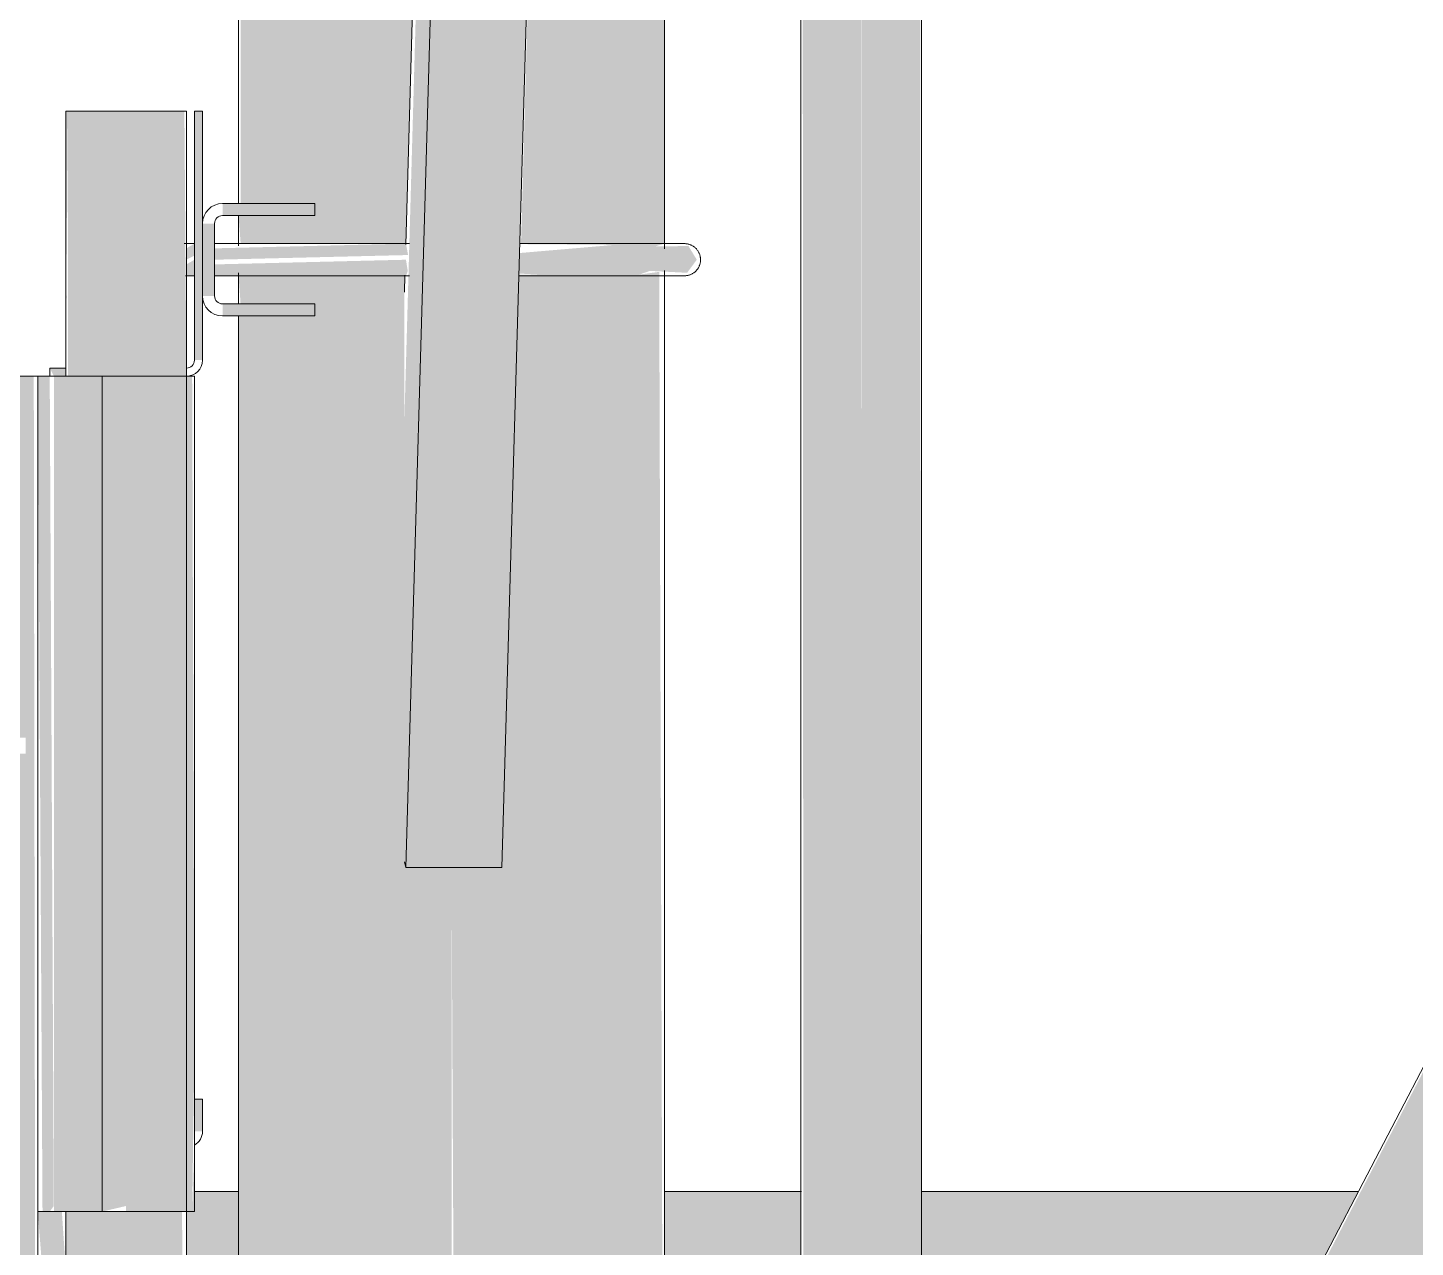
# Model space of a CAD drawing. Header units: inches. Extents: x -55396 to -733, y -290 to 853.
# Drawn here: x -16153.69 to -16132.1, y 146.63 to 165.61 of the extents above; entities that cross this region are included whole.
import ezdxf

# ---------------------------------------------------------------- set-up
doc = ezdxf.new("R2010")
doc.units = ezdxf.units.IN
doc.header["$MEASUREMENT"] = 0
doc.layers.add('Q-SPCQ', color=91, linetype='Continuous', lineweight=9)
doc.layers.add('S-BEAM', color=12, linetype='Continuous', lineweight=9)

# ---------------------------------------------------------------- blocks, each defined once
blk = doc.blocks.new('Basketball_Backstop-Performance_Sports_Systems-3103-Ceiling_Hung - 27_-0_ to 27_-11 7_8_-706978-Section 1')
at = {"layer": 'Q-SPCQ'}
h = blk.add_hatch(color=256, dxfattribs=at)
h.paths.add_polyline_path([(22191.6, 135.402), (22270.717, 287.347), (22270.553, 287.385), (22270.502, 287.034), (22270.254, 286.661), (22269.904, 286.467), (22269.434, 286.474), (22269.059, 286.694), (22268.829, 287.117), (22268.762, 287.584), (22190.554, 137.375), (22191.441, 137.304), (22191.734, 137.119), (22191.965, 136.695), (22191.96, 136.274), (22191.691, 135.848), (22191.342, 135.655), (22191.188, 135.616), (22191.572, 135.416)], flags=0)
h.paths.add_polyline_path([(22191.151, 136.223), (22191.337, 136.331), (22191.24, 136.75), (22191.043, 136.772), (22190.858, 136.607), (22190.858, 136.393), (22191.144, 136.228)], flags=0)
h.paths.add_polyline_path([(22191.18, 136.259), (22190.874, 136.5), (22190.916, 136.607), (22191.115, 136.741), (22191.212, 136.686), (22191.314, 136.393), (22191.188, 136.267)], flags=0)
h.paths.add_polyline_path([(22269.678, 287.031), (22269.877, 287.114), (22269.954, 287.348), (22269.847, 287.534), (22269.428, 287.438), (22269.406, 287.24), (22269.579, 287.051), (22269.613, 287.04)], flags=0)
h.paths.add_polyline_path([(22269.613, 287.071), (22269.479, 287.322), (22269.678, 287.554), (22269.818, 287.478), (22269.919, 287.313), (22269.877, 287.223), (22269.656, 287.096)], flags=0)
h = blk.add_hatch(color=256, dxfattribs=at)
h.paths.add_polyline_path([(22178.478, 116), (22181.678, 116), (22181.678, 119.75), (22178.365, 119.75), (22178.368, 119.312), (22179.053, 119.312), (22179.053, 119.125), (22178.365, 119.125), (22178.365, 116)], flags=0)
h.paths.add_polyline_path([(22178.487, 120.25), (22181.678, 120.25), (22181.678, 128.783), (22178.63, 128.813), (22178.478, 128.814), (22178.365, 128.793), (22178.369, 120.875), (22179.053, 120.875), (22179.053, 120.687), (22178.365, 120.687), (22178.368, 120.25), (22178.478, 120.25)], flags=0)
h.paths.add_polyline_path([(22181.188, 129), (22181.678, 129.125), (22181.678, 129.177), (22181.205, 129.006)], flags=0)
h.paths.add_polyline_path([(22181.678, 128.823), (22181.678, 128.935), (22181.534, 128.875)], flags=0)
h.paths.add_polyline_path([(22178.604, 129.172), (22179.59, 129.211), (22181.188, 129.213), (22181.678, 129.25), (22181.678, 135.437), (22178.365, 135.437), (22178.378, 135), (22179.053, 135), (22179.053, 134.812), (22178.365, 134.812), (22178.374, 129.207), (22178.647, 129.189)], flags=0)
h.paths.add_polyline_path([(22179.336, 135.937), (22181.678, 135.937), (22181.678, 152.543), (22180.969, 152.543), (22180.944, 152.633), (22180.944, 161.75), (22178.365, 161.75), (22178.396, 161.312), (22179.053, 161.312), (22179.053, 161.125), (22178.365, 161.125), (22178.379, 136.562), (22179.053, 136.562), (22179.053, 136.375), (22178.365, 136.375), (22178.379, 135.937), (22179.053, 135.937)], flags=0)
h.paths.add_polyline_path([(22180.966, 162.25), (22181.678, 187.186), (22181.678, 224.783), (22178.63, 224.813), (22178.44, 224.81), (22178.365, 224.793), (22178.397, 162.875), (22179.053, 162.875), (22179.053, 162.687), (22178.365, 162.687), (22178.397, 162.25), (22180.944, 162.25)], flags=0)
h.paths.add_polyline_path([(22181.678, 224.823), (22181.678, 224.935), (22181.534, 224.875)], flags=0)
h.paths.add_polyline_path([(22181.188, 225), (22181.678, 225.125), (22181.678, 225.177), (22181.367, 225.065)], flags=0)
h.paths.add_polyline_path([(22178.604, 225.172), (22179.59, 225.211), (22181.188, 225.213), (22181.678, 225.25), (22181.678, 281.375), (22178.365, 281.375), (22178.44, 225.213), (22178.647, 225.189)], flags=0)
h = blk.add_hatch(color=256, dxfattribs=at)
h.paths.add_polyline_path([(22184.02, 116), (22184.99, 116), (22184.99, 119.802), (22184.601, 119.769), (22184.32, 119.751), (22181.678, 119.75), (22181.758, 116), (22183.785, 116)], flags=0)
h.paths.add_polyline_path([(22181.678, 119.823), (22182.168, 120), (22181.678, 119.875)], flags=0)
h.paths.add_polyline_path([(22182.168, 120), (22181.678, 120.125), (22181.758, 120.054)], flags=0)
h.paths.add_polyline_path([(22184.752, 120.172), (22184.88, 120.217), (22184.99, 120.25), (22184.99, 128.125), (22184.303, 128.125), (22184.303, 128.312), (22184.99, 128.312), (22184.99, 128.75), (22181.678, 128.75), (22181.758, 120.183), (22183.352, 120.231), (22184.617, 120.189)], flags=0)
h.paths.add_polyline_path([(22183.389, 129.25), (22184.99, 129.25), (22184.99, 129.687), (22184.303, 129.687), (22184.303, 129.875), (22184.99, 129.875), (22184.99, 135.489), (22184.585, 135.451), (22184.32, 135.438), (22181.678, 135.437), (22181.758, 129.25), (22183.334, 129.25)], flags=0)
h.paths.add_polyline_path([(22181.678, 135.511), (22181.78, 135.636), (22181.678, 135.562)], flags=0)
h.paths.add_polyline_path([(22182.168, 135.687), (22181.678, 135.812), (22181.758, 135.742), (22181.78, 135.739)], flags=0)
h.paths.add_polyline_path([(22184.752, 135.86), (22184.877, 135.905), (22184.99, 135.937), (22184.909, 161.811), (22184.601, 161.769), (22184.32, 161.751), (22182.727, 161.77), (22182.463, 152.543), (22181.678, 152.543), (22181.758, 135.87), (22183.417, 135.915), (22184.617, 135.876)], flags=0)
h.paths.add_polyline_path([(22184.752, 162.172), (22184.877, 162.217), (22184.99, 162.25), (22184.951, 224.125), (22184.508, 224.125), (22182.759, 162.243), (22184.282, 162.23), (22184.639, 162.186)], flags=0)
h.paths.add_polyline_path([(22181.678, 187.186), (22182.751, 224.75), (22181.678, 224.75), (22181.678, 193.673)], flags=0)
h.paths.add_polyline_path([(22184.951, 224.312), (22184.99, 224.312), (22184.952, 224.75), (22184.526, 224.75), (22184.547, 224.312), (22184.877, 224.312)], flags=0)
h.paths.add_polyline_path([(22181.678, 225.25), (22182.765, 225.25), (22184.24, 279.687), (22184.24, 280.937), (22183.812, 280.937), (22183.812, 281.375), (22181.678, 281.375), (22181.678, 227.861)], flags=0)
h.paths.add_polyline_path([(22184.636, 225.25), (22184.99, 225.25), (22184.952, 225.687), (22184.552, 225.687), (22184.547, 225.25)], flags=0)
h.paths.add_polyline_path([(22184.766, 225.875), (22184.99, 225.875), (22184.962, 240.034), (22184.636, 225.875)], flags=0)
for points in [[(22181.758, 152.543), (22182.463, 152.543), (22186.13, 280.918), (22185.114, 280.918), (22185.056, 279.687), (22184.601, 279.687), (22180.969, 152.543)], [(22180.969, 152.543), (22184.526, 279.687), (22184.32, 279.687), (22180.944, 159.485), (22180.944, 152.633)], [(22177.535, 162.437), (22177.536, 162.437), (22177.521, 164.313)], [(22184.169, 162), (22185.494, 162), (22185.363, 162.215), (22184.99, 162.206), (22184.251, 162.234), (22182.736, 162.104), (22182.733, 162), (22183.586, 162)], [(22175.678, 160.313), (22175.679, 160.313), (22175.691, 161.927)], [(22184.548, 161.75), (22184.763, 161.826), (22185.344, 161.797), (22185.494, 162), (22182.733, 162), (22182.727, 161.785), (22183.306, 161.754), (22183.785, 161.751)], [(22174.495, 118.688), (22175.115, 118.688), (22175.115, 160.188), (22173.865, 160.188), (22173.865, 154.563), (22175.053, 154.563), (22175.053, 154.313), (22173.865, 154.313), (22173.865, 118.688)], [(22175.148, 118.688), (22175.24, 118.688), (22175.178, 160.188), (22175.115, 160.188), (22175.115, 118.688)], [(22175.426, 147.188), (22175.49, 147.275), (22175.426, 160.188), (22175.24, 160.188), (22175.314, 147.188), (22175.365, 147.188)], [(22176.24, 147.188), (22176.24, 160.188), (22175.49, 160.188), (22175.49, 147.188)], [(22176.24, 147.188), (22176.615, 147.275), (22176.615, 160.188), (22176.24, 160.188), (22176.24, 147.275)], [(22177.678, 148.438), (22177.803, 148.438), (22177.803, 148.938), (22177.678, 148.938)]]:
    blk.add_hatch(color=256, dxfattribs=at).paths.add_polyline_path(points, flags=0)
h = blk.add_hatch(color=256, dxfattribs=at)
h.paths.add_polyline_path([(22188.053, 130), (22188.053, 130.75), (22187.115, 130.75), (22187.149, 130), (22187.815, 130)], flags=0)
h.paths.add_polyline_path([(22188.053, 137.75), (22188.048, 224), (22187.115, 224), (22187.157, 137.75), (22187.834, 137.75)], flags=0)
h = blk.add_hatch(color=256, dxfattribs=at)
h.paths.add_polyline_path([(22188.958, 128), (22188.99, 128), (22188.958, 130.75), (22188.053, 130.75), (22188.058, 130), (22188.928, 130), (22188.928, 128)], flags=0)
h.paths.add_polyline_path([(22188.077, 137.75), (22188.99, 137.75), (22188.928, 224), (22188.053, 224), (22188.053, 137.75)], flags=0)
h = blk.add_hatch(color=256, dxfattribs=at)
h.paths.add_polyline_path([(22175.589, 160.188), (22175.678, 160.188), (22175.678, 160.313), (22175.428, 160.313), (22175.49, 160.188), (22175.553, 160.188)], flags=0)
h.paths.add_polyline_path([(22177.678, 160.438), (22177.803, 160.438), (22177.803, 164.313), (22177.678, 164.313), (22177.678, 161.927)], flags=0)
h = blk.add_hatch(color=256, dxfattribs=at)
h.paths.add_polyline_path([(22176.615, 123.063), (22176.615, 147.188), (22175.678, 147.188), (22175.719, 123.063), (22176.395, 123.063)], flags=0)
h.paths.add_polyline_path([(22175.71, 164.313), (22175.678, 164.313), (22175.691, 161.927)], flags=0)
h.paths.add_polyline_path([(22176.615, 160.188), (22176.615, 164.313), (22175.71, 164.313), (22175.71, 160.188), (22176.593, 160.188)], flags=0)
h = blk.add_hatch(color=256, dxfattribs=at)
h.paths.add_polyline_path([(22176.615, 123.063), (22177.553, 123.063), (22177.486, 147.188), (22176.615, 147.188), (22176.615, 125.297)], flags=0)
h.paths.add_polyline_path([(22176.836, 160.188), (22177.553, 160.188), (22177.521, 164.313), (22176.615, 164.313), (22176.615, 160.188)], flags=0)
h = blk.add_hatch(color=256, dxfattribs=at)
h.paths.add_polyline_path([(22179.053, 161.125), (22179.053, 161.312), (22178.115, 161.312), (22178.115, 161.125)], flags=0)
h.paths.add_polyline_path([(22177.803, 161.437), (22177.99, 161.437), (22177.99, 162.562), (22177.803, 162.562), (22177.803, 161.927)], flags=0)
h.paths.add_polyline_path([(22178.115, 162.687), (22179.053, 162.687), (22179.053, 162.875), (22178.115, 162.875)], flags=0)
h = blk.add_hatch(color=256, dxfattribs=at)
h.paths.add_polyline_path([(22177.553, 162), (22177.678, 162.065), (22177.678, 162.25), (22177.553, 162.177), (22177.553, 162.01)], flags=0)
h.paths.add_polyline_path([(22177.99, 162), (22181.002, 162.073), (22180.969, 162.25), (22177.99, 162.177), (22177.99, 162.016)], flags=0)
h = blk.add_hatch(color=256, dxfattribs=at)
h.paths.add_polyline_path([(22180.969, 161.75), (22180.997, 161.823), (22180.969, 162), (22177.99, 161.927), (22177.99, 161.75)], flags=0)
h.paths.add_polyline_path([(22177.678, 161.75), (22177.678, 162), (22177.553, 161.927), (22177.553, 161.75)], flags=0)
h = blk.add_hatch(color=256, dxfattribs=at)
h.paths.add_polyline_path([(22177.642, 147.188), (22177.678, 147.188), (22177.678, 148.221)], flags=0)
h.paths.add_polyline_path([(22176.615, 147.188), (22177.642, 147.188), (22177.678, 149.717), (22177.642, 160.188), (22176.615, 160.188), (22176.615, 147.275)], flags=0)
for p, q in [((22268.803, 287.662), (22190.514, 137.375)), ((22182.463, 152.543), (22186.13, 280.918)), ((22184.32, 279.687), (22180.965, 162.238)), ((22184.601, 279.687), (22180.969, 152.543)), ((22188.99, 128), (22188.99, 226)), ((22178.365, 224.83), (22178.365, 162.875)), ((22184.99, 162.168), (22184.99, 224.125)), ((22187.115, 224), (22187.115, 130)), ((22175.678, 164.313), (22175.678, 160.188)), ((22175.678, 164.313), (22176.615, 164.313)), ((22176.615, 164.313), (22177.553, 164.313)), ((22177.553, 118.813), (22177.553, 164.313)), ((22177.803, 164.313), (22177.678, 164.313)), ((22177.678, 164.313), (22177.678, 160.438)), ((22177.803, 160.438), (22177.803, 164.313)), ((22179.053, 162.875), (22178.115, 162.875)), ((22179.166, 162.875), (22179.045, 162.875)), ((22179.053, 162.875), (22179.553, 162.875)), ((22179.553, 162.875), (22179.437, 162.875)), ((22179.553, 162.687), (22179.553, 162.875)), ((22179.553, 162.687), (22179.553, 162.875)), ((22178.115, 162.687), (22179.053, 162.687)), ((22178.365, 162.687), (22178.365, 162.217)), ((22179.045, 162.687), (22179.166, 162.687)), ((22179.553, 162.687), (22179.053, 162.687)), ((22179.437, 162.687), (22179.553, 162.687)), ((22177.99, 161.437), (22177.99, 162.562)), ((22177.678, 162.25), (22177.517, 162.25)), ((22181.026, 162.25), (22177.99, 162.25)), ((22177.541, 161.75), (22177.678, 161.75)), ((22177.99, 161.75), (22181.026, 161.75)), ((22178.365, 161.796), (22178.365, 161.312)), ((22180.952, 161.759), (22180.944, 161.497)), ((22184.99, 135.856), (22184.99, 161.83)), ((22178.115, 161.312), (22179.053, 161.312)), ((22179.166, 161.312), (22179.045, 161.312)), ((22179.053, 161.312), (22179.553, 161.312)), ((22179.553, 161.312), (22179.437, 161.312)), ((22179.553, 161.125), (22179.553, 161.312)), ((22179.553, 161.125), (22179.553, 161.312)), ((22179.053, 161.125), (22178.115, 161.125)), ((22178.365, 161.125), (22178.365, 136.562)), ((22179.045, 161.125), (22179.166, 161.125)), ((22179.553, 161.125), (22179.053, 161.125)), ((22179.437, 161.125), (22179.553, 161.125)), ((22175.678, 160.313), (22175.428, 160.313)), ((22175.428, 160.313), (22175.428, 160.188)), ((22175.678, 160.188), (22175.678, 160.313)), ((22177.553, 160.188), (22177.553, 160.313)), ((22177.553, 160.313), (22177.553, 160.188)), ((22173.865, 160.188), (22175.115, 160.188)), ((22175.115, 160.188), (22175.24, 160.188)), ((22175.24, 160.188), (22175.24, 147.188)), ((22175.24, 160.188), (22175.49, 160.188)), ((22175.24, 123.063), (22175.24, 160.188)), ((22175.49, 160.188), (22176.24, 160.188)), ((22176.237, 160.188), (22176.615, 160.188)), ((22176.24, 160.188), (22176.24, 147.188)), ((22176.615, 160.188), (22177.678, 160.188)), ((22177.678, 147.188), (22177.678, 160.188)), ((22180.969, 152.543), (22180.944, 152.633)), ((22182.463, 152.543), (22180.969, 152.543)), ((22177.803, 148.938), (22177.678, 148.938)), ((22177.678, 148.938), (22177.678, 148.438)), ((22177.803, 148.438), (22177.803, 148.938)), ((22177.678, 148.438), (22177.678, 148.221)), ((22177.678, 148.221), (22177.678, 148.438)), ((22175.49, 147.188), (22175.24, 147.188)), ((22176.24, 147.188), (22175.49, 147.188)), ((22175.678, 147.188), (22175.678, 118.813)), ((22176.615, 147.188), (22176.237, 147.188)), ((22177.678, 147.188), (22176.615, 147.188))]:
    blk.add_line(p, q, dxfattribs=at)
at = {"layer": 'Q-SPCQ', "flags": 128}
for points in [[(22185.303, 162.25), (22185.3, 162.25), (22185.291, 162.25), (22185.277, 162.25), (22185.257, 162.25), (22185.231, 162.25), (22185.199, 162.25), (22185.162, 162.25), (22185.119, 162.25), (22185.07, 162.25), (22185.017, 162.25), (22184.958, 162.25), (22184.893, 162.25), (22184.824, 162.25), (22184.749, 162.25), (22184.67, 162.25), (22184.585, 162.25), (22184.497, 162.25), (22184.403, 162.25), (22184.305, 162.25), (22184.203, 162.25), (22184.097, 162.25), (22183.987, 162.25), (22183.874, 162.25), (22183.757, 162.25), (22183.636, 162.25), (22183.513, 162.25), (22183.386, 162.25), (22183.257, 162.25), (22183.125, 162.25), (22182.991, 162.25), (22182.855, 162.25), (22182.741, 162.25)], [(22185.001, 162.25), (22185.056, 162.25), (22185.106, 162.25), (22185.151, 162.25), (22185.189, 162.25), (22185.223, 162.25), (22185.25, 162.25), (22185.272, 162.25), (22185.288, 162.25), (22185.298, 162.25), (22185.303, 162.25), (22185.303, 162.25)], [(22185.303, 162.25), (22185.313, 162.25), (22185.323, 162.249), (22185.333, 162.248), (22185.343, 162.247), (22185.352, 162.245), (22185.362, 162.243), (22185.372, 162.24), (22185.381, 162.237), (22185.391, 162.234), (22185.4, 162.23), (22185.409, 162.226), (22185.418, 162.222), (22185.427, 162.217), (22185.436, 162.212), (22185.444, 162.206), (22185.452, 162.201), (22185.46, 162.194), (22185.468, 162.188), (22185.475, 162.181), (22185.482, 162.174), (22185.489, 162.167), (22185.495, 162.159), (22185.502, 162.151), (22185.508, 162.143), (22185.513, 162.135), (22185.518, 162.127), (22185.523, 162.118), (22185.528, 162.109), (22185.532, 162.1), (22185.536, 162.091), (22185.539, 162.081), (22185.542, 162.072), (22185.545, 162.062), (22185.547, 162.052), (22185.549, 162.042), (22185.551, 162.033), (22185.552, 162.023), (22185.552, 162.013), (22185.553, 162.003), (22185.553, 162)], [(22185.553, 162), (22185.553, 161.99), (22185.552, 161.98), (22185.551, 161.97), (22185.55, 161.96), (22185.548, 161.95), (22185.546, 161.941), (22185.543, 161.931), (22185.54, 161.921), (22185.537, 161.912), (22185.533, 161.903), (22185.529, 161.894), (22185.525, 161.885), (22185.52, 161.876), (22185.515, 161.867), (22185.509, 161.859), (22185.503, 161.851), (22185.497, 161.843), (22185.491, 161.835), (22185.484, 161.828), (22185.477, 161.821), (22185.47, 161.814), (22185.462, 161.807), (22185.454, 161.801), (22185.446, 161.795), (22185.438, 161.79), (22185.429, 161.784), (22185.421, 161.78), (22185.412, 161.775), (22185.403, 161.771), (22185.393, 161.767), (22185.384, 161.764), (22185.374, 161.76), (22185.365, 161.758), (22185.355, 161.756), (22185.345, 161.754), (22185.335, 161.752), (22185.325, 161.751), (22185.316, 161.75), (22185.306, 161.75), (22185.303, 161.75)], [(22182.726, 161.75), (22182.818, 161.75), (22182.955, 161.75), (22183.089, 161.75), (22183.222, 161.75), (22183.352, 161.75), (22183.479, 161.75), (22183.603, 161.75), (22183.725, 161.75), (22183.843, 161.75), (22183.957, 161.75), (22184.068, 161.75), (22184.175, 161.75), (22184.278, 161.75), (22184.377, 161.75), (22184.472, 161.75), (22184.562, 161.75), (22184.647, 161.75), (22184.728, 161.75), (22184.804, 161.75), (22184.875, 161.75), (22184.941, 161.75), (22185.001, 161.75), (22185.056, 161.75), (22185.106, 161.75), (22185.151, 161.75), (22185.189, 161.75), (22185.223, 161.75), (22185.25, 161.75), (22185.272, 161.75), (22185.288, 161.75), (22185.298, 161.75), (22185.303, 161.75), (22185.303, 161.75)], [(22185.303, 161.75), (22185.3, 161.75), (22185.291, 161.75), (22185.277, 161.75), (22185.257, 161.75), (22185.231, 161.75), (22185.199, 161.75), (22185.162, 161.75), (22185.119, 161.75), (22185.07, 161.75), (22185.017, 161.75)]]:
    blk.add_lwpolyline(points, dxfattribs=at)
at = {"layer": 'Q-SPCQ'}
for centre, radius, start, end in [((22178.115, 162.562), 0.312, 90, 180), ((22178.115, 162.562), 0.125, 90, 180), ((22178.115, 161.437), 0.312, 180, 270), ((22178.115, 161.437), 0.125, 180, 270), ((22177.553, 160.438), 0.25, 270, 0), ((22177.553, 160.438), 0.125, 270, 0), ((22177.553, 148.438), 0.25, 300, 0)]:
    blk.add_arc(centre, radius, start, end, dxfattribs=at)
blk = doc.blocks.new('Girt_Z - 10_D-1118249-Section 1')
at = {"layer": 'S-BEAM'}
h = blk.add_hatch(color=256, dxfattribs=at)
h.paths.add_polyline_path([(22332.735, 145.133), (22331.924, 146.59), (22331.522, 147.5), (22321.758, 147.5), (22322.551, 147.057), (22325.501, 145.627), (22327.009, 145.133), (22332.567, 145.133)], flags=0)
h.paths.add_polyline_path([(22259.225, 145.133), (22286.735, 145.133), (22285.924, 146.59), (22285.522, 147.5), (22197.903, 147.5), (22197.251, 146.25), (22233.678, 146.25), (22233.678, 145.133)], flags=0)
h.paths.add_polyline_path([(21246.49, 146.25), (21246.553, 146.25), (21246.49, 147.188), (21246.428, 147.188), (21246.428, 147.5), (21245.74, 147.5), (21245.74, 146.25), (21246.464, 146.25)], flags=0)
h.paths.add_polyline_path([(21236.99, 146.25), (21239.115, 146.25), (21239.115, 147.5), (21236.99, 147.5)], flags=0)
h.paths.add_polyline_path([(21235.115, 146.25), (21235.115, 147.5), (21228.317, 147.5), (21228.968, 146.25), (21232.781, 146.25)], flags=0)
h.paths.add_polyline_path([(21248.741, 146.25), (21248.865, 146.25), (21248.792, 147.188), (21248.428, 147.188), (21248.49, 146.25), (21248.74, 146.25)], flags=0)
h.paths.add_polyline_path([(21226.854, 146.25), (21226.203, 147.5), (21160.61, 147.5), (21160.379, 146.25), (21213.414, 146.25)], flags=0)
h.paths.add_polyline_path([(22195.137, 146.25), (22195.788, 147.5), (22188.99, 147.5), (22188.99, 146.25), (22191.6, 146.25)], flags=0)
h.paths.add_polyline_path([(22187.115, 146.25), (22187.115, 147.5), (22184.99, 147.5), (22184.99, 146.25), (22186.599, 146.25)], flags=0)
h.paths.add_polyline_path([(21250.365, 146.25), (21253.803, 146.25), (21253.803, 147.5), (21250.365, 147.5), (21250.365, 147.275)], flags=0)
h.paths.add_polyline_path([(22177.581, 146.25), (22178.365, 146.25), (22178.365, 147.5), (22177.678, 147.5), (22177.615, 147.188), (22177.553, 147.188), (22177.553, 146.25)], flags=0)
h.paths.add_polyline_path([(21256.328, 146.25), (21381.053, 146.25), (21381.053, 147.5), (21257.201, 147.5)], flags=0)
h.paths.add_polyline_path([(22175.678, 146.25), (22175.615, 147.188), (22175.24, 147.188), (22175.314, 146.25), (22175.677, 146.25)], flags=0)
h.paths.add_polyline_path([(21389.053, 146.25), (21622.303, 146.25), (21622.303, 147.5), (21389.053, 147.5)], flags=0)
h.paths.add_polyline_path([(21630.303, 146.25), (21676.058, 146.25), (21676.058, 147.5), (21630.303, 147.5)], flags=0)
h.paths.add_polyline_path([(21748.058, 146.25), (21863.553, 146.25), (21863.553, 147.5), (21748.058, 147.5)], flags=0)
h.paths.add_polyline_path([(22173.74, 146.25), (22173.74, 147.5), (22170.303, 147.5), (22170.303, 146.25), (22172.074, 146.25)], flags=0)
h.paths.add_polyline_path([(21871.553, 146.25), (22104.803, 146.25), (22104.803, 147.5), (21871.553, 147.5)], flags=0)
h.paths.add_polyline_path([(22167.777, 146.25), (22166.905, 147.5), (22112.803, 147.5), (22112.803, 146.25), (22162.391, 146.25)], flags=0)
h.paths.add_polyline_path([(21256.053, 146.292), (21256.896, 147.5), (21256.053, 147.5)], flags=0)
h.paths.add_polyline_path([(22168.053, 146.292), (22168.053, 147.5), (22167.21, 147.5)], flags=0)
for p, q in [((22177.678, 147.5), (22178.365, 147.5)), ((22184.99, 147.5), (22187.122, 147.5)), ((22188.99, 147.5), (22195.791, 147.5))]:
    blk.add_line(p, q, dxfattribs=at)

msp = doc.modelspace()

# ---------------------------------------------------------------- block references
at = {"layer": 'Q-SPCQ'}
msp.add_blockref('Basketball_Backstop-Performance_Sports_Systems-3103-Ceiling_Hung - 27_-0_ to 27_-11 7_8_-706978-Section 1', (-38328.771, 0), dxfattribs=at)
at = {"layer": 'S-BEAM'}
msp.add_blockref('Girt_Z - 10_D-1118249-Section 1', (-38328.771, 0), dxfattribs=at)

doc.saveas('drawing.dxf')
